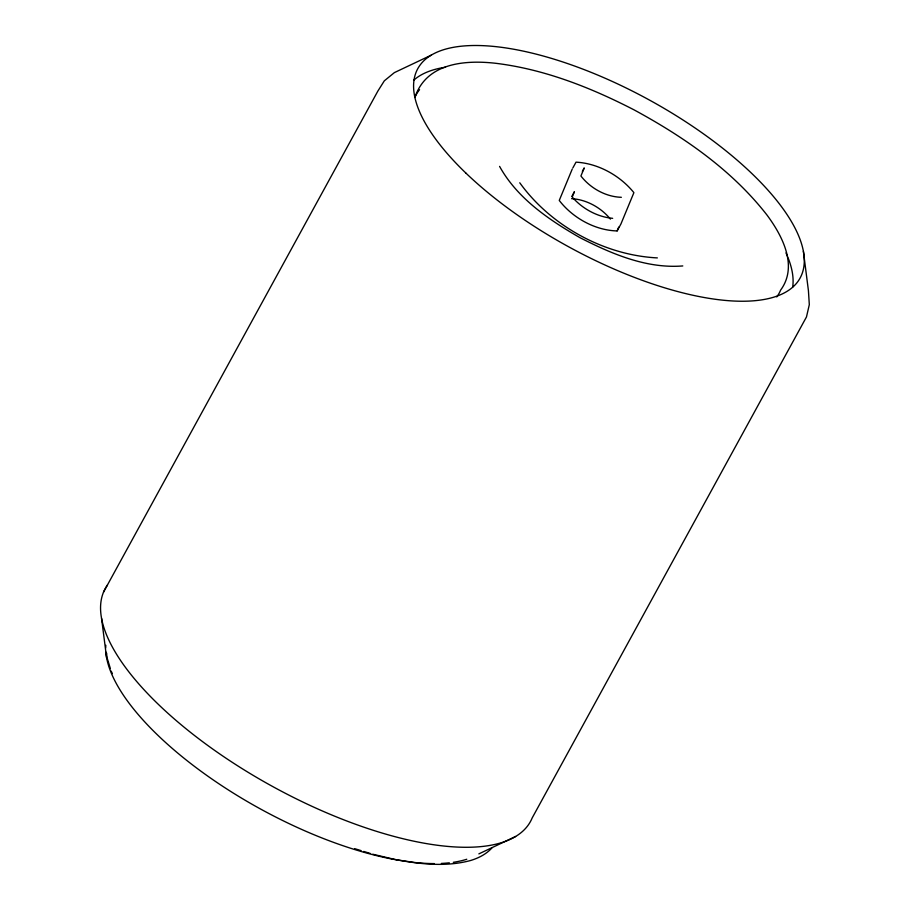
<?xml version="1.0" encoding="UTF-8"?>
<svg xmlns="http://www.w3.org/2000/svg" width="910" height="910" viewBox="0 0 910 910"><rect width="100%" height="100%" fill="white"/><g stroke="black" fill="none" stroke-linecap="round" stroke-linejoin="round"><path stroke-width="1.36" d="M572.219 169.112L559.252 200.45C572.663 217.877 595.004 230.378 617.128 230.935L620.927 223.985L633.895 192.647C620.051 175.55 598.12 163.322 576.019 162.162L572.845 167.952M617.128 230.935L618.709 227.113M103.524 592.148L377.821 91.148L384.327 80.819L394.383 72.607L431.147 55.203M414.869 97.495C426.289 62.926 464.669 59.81 495.632 63.279C544.294 69.206 590.544 87.462 633.883 109.769C683.751 136.807 731.856 169.92 767.016 215.079C782.338 235.713 798.297 266.141 780.609 290.142A206.843 79.488 28.7 0 1 776.742 296.922M582.354 171.376L584.265 167.906L580.91 175.994C590.408 188.245 605.753 196.856 621.359 197.299M571.867 196.355L574.403 191.714L572.208 197.038C582.229 208.629 597.324 216.978 612.658 218.332M478.853 853.887L515.617 836.483M657.35 257.905C604.183 255.221 550.846 225.953 519.758 182.785M682.796 265.936C646.498 268.848 611.634 253.844 579.988 237.692C548.946 219.81 517.312 198.471 499.579 166.382M571.582 198.664C586.495 199.506 601.032 207.628 610.417 219.117M372.804 854.228L396.282 859.779L414.55 862.487A217.945 83.754 28.7 0 0 434.332 863.59M395.702 859.643L392.824 859.211A217.945 83.754 28.7 0 1 105.856 652.049M396.282 859.779C420.738 864.204 446.31 867.082 470.663 860.485A211.62 81.32 28.7 0 0 491.844 848.018M354.627 848.643L361.122 850.645M363.716 851.441L370.211 853.432M111.156 671.114L112.408 673.616M107.3 658.544L110.383 668.6M803.382 251.274L808.433 290.7L809.308 304.679L806.476 316.942L532.179 817.942A242.424 93.161 28.7 0 1 272.738 786.558A242.424 93.161 28.7 0 1 107.46 585.039M101.567 618.39L106.618 657.816M106.618 653.118L106.914 657.282M413.572 80.364A217.945 83.754 28.7 0 1 445.502 67.238M785.978 252.935A217.945 83.754 28.7 0 1 787.582 256.609M788.071 257.814A217.945 83.754 28.7 0 1 792.655 287.196M466.762 859.256A217.945 83.754 28.7 0 1 453.305 862.305M449.312 862.816A217.945 83.754 28.7 0 1 441.35 863.431M105.708 647.909A217.945 83.754 28.7 0 1 105.822 645.247M415.392 96.301A206.843 79.488 28.7 0 1 419.567 89.692M466.113 173.298A217.945 83.754 28.7 0 0 795.772 284.147A217.945 83.754 28.7 0 0 564.928 62.665A217.945 83.754 28.7 0 0 466.113 173.298"/></g></svg>
